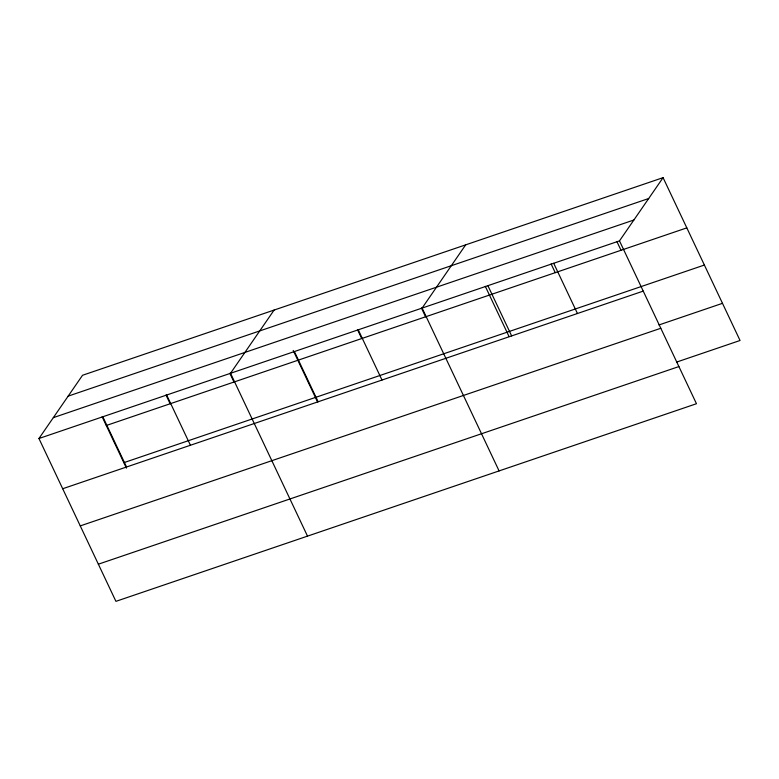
<?xml version="1.0" encoding="UTF-8"?>
<svg xmlns="http://www.w3.org/2000/svg" width="779" height="779" viewBox="0 0 779 779"><rect width="100%" height="100%" fill="white"/><g stroke="black" fill="none" stroke-linecap="round" stroke-linejoin="round"><path stroke-width="1.17" d="M663.075 177.651L619.49 240.877L696.465 403.726L115.925 601.349L38.95 438.509L82.535 375.274L663.075 177.651L740.05 340.491L676.523 362.118M274.111 310.061L230.526 373.287L307.51 536.137M465.686 244.84L422.111 308.075L499.086 470.915M68.153 396.141L648.693 198.518M53.332 417.641L633.872 220.009M38.95 438.509L619.49 240.877M106.275 425.509L686.815 227.877M123.842 462.668L704.382 265.045M62.7 488.735L643.24 291.112M658.956 324.96L722.484 303.333M80.266 525.903L660.806 328.271M98.358 564.191L678.899 366.568M616.89 241.539L621.019 250.273M553.694 263.283L577.443 313.509M551.104 263.935L555.232 272.679M487.897 285.679L511.647 335.905M485.307 286.341L509.067 336.616M421.449 308.075L425.577 316.81M358.252 329.809L381.992 380.045M357.58 329.819L361.719 338.553M294.384 351.553L318.134 401.779M293.206 350.462L317.491 401.828M229.863 373.297L233.992 382.031M166.667 395.031L190.417 445.257M166.005 395.031L170.134 403.765M102.809 416.765L126.558 467.001M102.146 416.775L126.432 468.14"/></g></svg>
